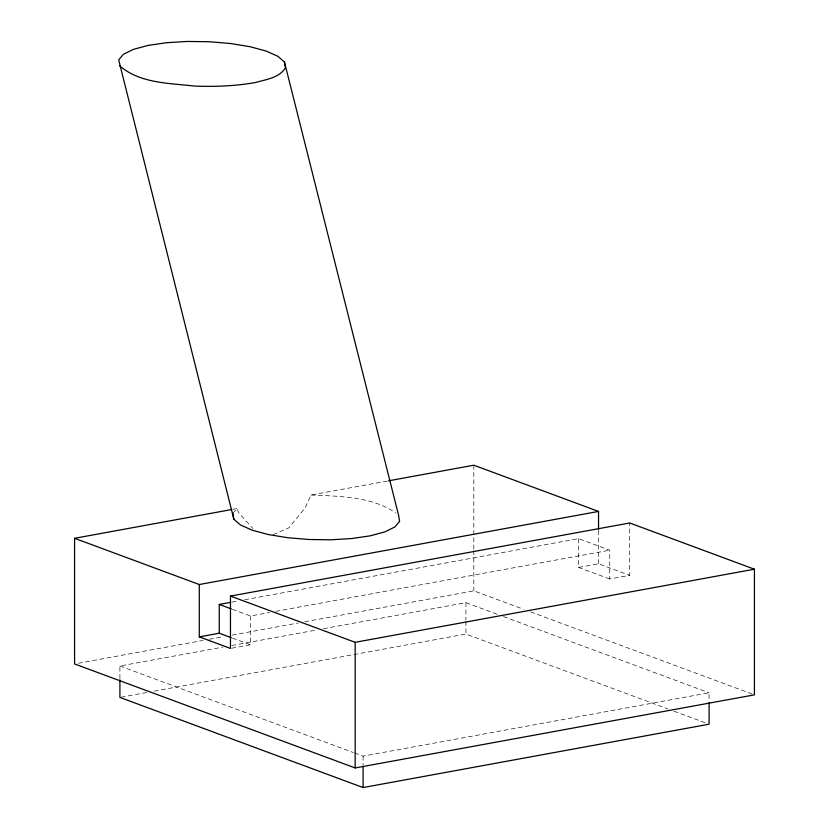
<?xml version="1.0" encoding="UTF-8"?>
<svg xmlns="http://www.w3.org/2000/svg" width="829" height="829" viewBox="0 0 829 829"><rect width="100%" height="100%" fill="white"/><g stroke="black" fill="none" stroke-linecap="round" stroke-linejoin="round"><path stroke-width="0.62" stroke-dasharray="4.14 3.11" d="M387.381 481.038L311.103 494.996L304.948 508.25L288.741 527.866L272.7 534.892M232.856 513.338L236.835 508.591L238.866 512.954L252.897 528.477M233.032 509.296L236.835 508.591M231.944 602.103L238.296 600.942M244.638 599.781L578.569 538.643L609.75 550.197L609.75 578.994L629.708 575.336L629.708 522.985M232.441 609.315L250.431 615.988L269.477 612.496M275.819 611.336L609.75 550.197M578.569 538.643L578.569 567.44L598.538 563.782L629.708 575.336M78.392 663.241L203.001 640.434M209.354 639.263L223.343 636.703M232.244 635.076L298.357 622.973M304.72 621.802L473.825 590.849L523.41 609.222M119.904 678.568L119.904 665.998L222.939 647.138M231.851 645.501L315.808 630.133M323.434 628.734L465.919 602.652L497.369 614.31M231.716 648.205L250.431 644.775L250.431 615.988M121.169 697.179L146.619 692.516M154.246 691.127L465.919 634.061L667.967 708.95M354.615 753.001L363.081 756.141L709.096 692.785L709.096 701.583M311.103 494.996C339.579 496.353 371.558 496.312 395.796 512.985M578.569 567.44L609.75 578.994M530.674 611.916L753.219 694.401M503.421 616.548L709.096 692.785M674.018 711.199L706.681 723.302M232.441 638.112L250.431 644.775M119.904 665.998L353.403 752.556M598.538 530.581L598.538 563.782M473.825 465.204L473.825 549.399M473.825 550.694L473.825 590.849M465.919 602.652L465.919 620.237M465.919 621.501L465.919 634.061M363.081 756.141L363.081 764.939"/><path stroke-width="1.24" d="M74.579 538.301L199.292 584.528L199.292 636.879L230.462 648.433L230.462 596.082L629.708 522.985L754.421 569.212L754.421 694.847L355.175 767.944L74.579 663.946L74.579 538.301L231.768 509.524M388.646 480.799L473.825 465.204L598.538 511.431L598.538 529.306M199.292 584.528L598.538 511.431M231.239 637.667L219.25 633.221L219.25 604.434L230.68 602.341M199.292 636.879L219.25 633.221M230.462 596.082L355.175 642.309L754.421 569.212M119.904 679.821L119.904 697.407L363.081 787.55L709.096 724.204L709.096 702.837M219.25 604.434L231.239 608.88M284.451 62.03L277.85 56.279L266.088 51.046L249.954 46.693L230.566 43.522L209.229 41.73L187.406 41.45L166.577 42.704L148.173 45.398L133.438 49.357L123.386 54.31L118.692 59.916L233.851 519.213L240.451 524.964L252.213 530.197L268.337 534.55L287.736 537.72L309.072 539.513L330.895 539.793L351.714 538.539L370.128 535.845L384.853 531.886L394.915 526.933L399.609 521.327L398.625 515.451L284.451 62.03L285.435 67.905C279.145 77.864 266.347 79.397 255.954 82.413C235.819 86.092 215.312 86.827 194.898 86.092C169.52 83.159 139.914 83.532 119.677 65.792M232.856 513.338L233.851 519.213M363.081 766.193L363.081 787.55M355.175 642.309L355.175 767.944"/></g></svg>
